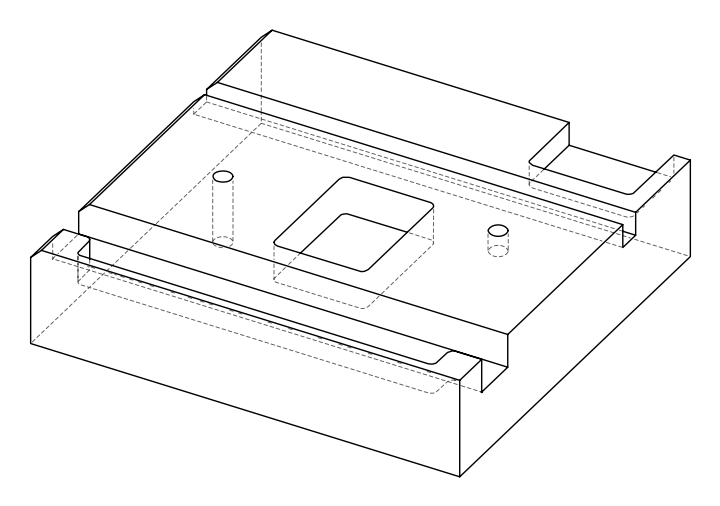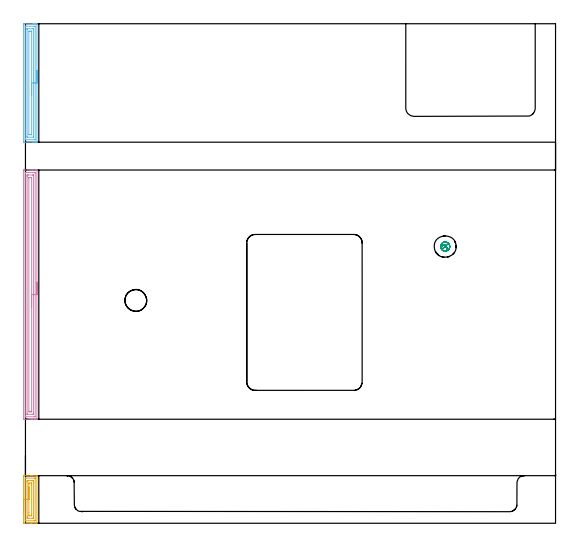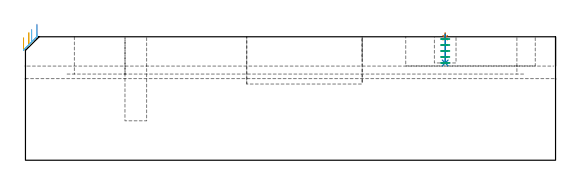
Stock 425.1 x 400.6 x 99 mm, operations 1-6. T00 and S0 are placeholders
(PLAN: 12 operations, 8 tool changes, 207.5 min)
(1 SPOT_DRILL | STEP1POCKET | NXT0321_9005460120000 | 0.03 min | 2 mm3)
(2 DRILL_BLIND_HOLE_INTO_CENTER | STEP1POCKET | NXT0301_128 | 0.09 min | 2241 mm3)
(3 MILL_ROUGH_BLIND_HOLE_CONTOUR | STEP1POCKET | NXT0201_010 | Spiral | 0.79 min | 2740 mm3)
(4 AREA_MILL | FG_CHAMFER_SURFACE | UGT0205_001 | 6.65 min | 12146 mm3)
(5 AREA_MILL_1 | FG_CHAMFER_SURFACE_1 | UGT0205_001 | 1.47 min | 2538 mm3)
(6 AREA_MILL_2 | FG_CHAMFER_SURFACE_2 | UGT0205_001 | 3.29 min | 5791 mm3)
(7 MILL_OPEN_POCKET | POCKET_OPEN | NXT0201_010 | Follow Part, ap 2.5, ae 75% | 150.93 min | 1232383 mm3)
(8 MILL_RECTANGULAR_POCKET | POCKET_RECTANGULAR_STRAIGHT | NXT0201_011 | Follow Part, ap 3, ae 75% | 7.8 min | 92200 mm3)
(9 MILL_SLOT | SLOT_PARTIAL_RECTANGULAR | NXT0201_011 | Follow Part, ap 3, ae 75% | 23.11 min | 180017 mm3)
(10 MILL_RECTANGULAR_SLOT | SLOT_RECTANGULAR | UGT0201_094 | Follow Part, ap 5, ae 75% | 9.44 min | 222166 mm3)
(11 MILL_RECTANGULAR_SLOT_1 | SLOT_RECTANGULAR_1 | UGT0201_009 | Follow Part, ap 11.25, ae 75% | 2.1 min | 71094 mm3)
(12 MILL_BLIND_HOLE_FROM_SOLID_MATERIAL | STEP1POCKET_1 | NXT0201_011 | Spiral | 1.82 min | 8967 mm3)
(TOOL NXT0321_9005460120000 | NC Spot Drill, 142deg, 12mm, Carbide, Uncoated | D12 PA142 FL30 Z2)
(TOOL NXT0301_128 | Carbide Drill 12mm [861.1-1200-036A1-GP GC34] | D12 PA150 FL37.4 Z2)
(TOOL NXT0201_010 | ENDMILL 10mm [2P460-1000-NA 1630] | D10 FL30 Z6)
(TOOL UGT0205_001 | Chamfer Mill 20 x 3 x 45 deg. | D20 FL50 Z2)
(TOOL NXT0201_011 | ENDMILL 12mm [2P460-1200-NA 1630] | D12 FL38 Z6)
(TOOL UGT0201_094 | End mill 20 mm | D20 FL38 Z4)
(TOOL UGT0201_009 | End Mill 45 mm | D45 FL63 Z6)
(OP 1 SPOT_DRILL)
G17 G21 G94 G90
T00 M6
G54
G17 G0 G90 X336.6 Y221.9 S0 M3
G43 Z109. H0
G94 G81 G98 Z98.251 F250. R102.
G80
M5
M2
(OP 2 DRILL_BLIND_HOLE_INTO_CENTER)
G17 G21 G94 G90
T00 M6
G54
G17 G0 G90 X336.6 Y221.9 S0 M3
G43 Z109. H1
G94 G81 G98 Z78. F250. R101.
G80
M5
M2
(OP 3 MILL_ROUGH_BLIND_HOLE_CONTOUR)
G17 G21 G94 G90
T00 M6
G54
G17 G0 G90 X336.6 Y221.9 S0 M3
G43 Z109. H1
Z97.2
G94 G3 X337.01 Y222.848 R0.563 F250.
X335.334 Y223.249 R1.567
X333.774 Y220.462 R2.442
X336.368 Y218.207 R2.829
X340.293 Y221.668 R3.7
X336.368 Y218.207 R-3.7
X338.33 Y219.937 R1.85
X336.6 Y221.9 R1.85
G0 Z92.4
G3 X337.01 Y222.848 R0.563
X335.334 Y223.249 R1.567
X333.774 Y220.462 R2.442
X336.368 Y218.207 R2.829
X340.293 Y221.668 R3.7
X336.368 Y218.207 R-3.7
X338.33 Y219.937 R1.85
X336.6 Y221.9 R1.85
G0 Z87.6
G3 X337.01 Y222.848 R0.563
X335.334 Y223.249 R1.567
X333.774 Y220.462 R2.442
X336.368 Y218.207 R2.829
X340.293 Y221.668 R3.7
X336.368 Y218.207 R-3.7
X338.33 Y219.937 R1.85
X336.6 Y221.9 R1.85
G0 Z82.8
G3 X337.01 Y222.848 R0.563
X335.334 Y223.249 R1.567
X333.774 Y220.462 R2.442
X336.368 Y218.207 R2.829
X340.293 Y221.668 R3.7
X336.368 Y218.207 R-3.7
X338.33 Y219.937 R1.85
X336.6 Y221.9 R1.85
G0 Z78.
G3 X337.01 Y222.848 R0.563
X335.334 Y223.249 R1.567
X333.774 Y220.462 R2.442
X336.368 Y218.207 R2.829
X340.293 Y221.668 R3.7
X336.368 Y218.207 R-3.7
X338.33 Y219.937 R1.85
X336.6 Y221.9 R1.85
G0 Z109.
M5
M2
(OP 4 AREA_MILL)
G17 G21 G94 G90
T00 M6
G54
G17 G0 G90 X9.2 Y193.35 S1061 M3
G43 Z109. H0
G94 G1 Y193.312 Z108.128 F250.
Y193.198 Z107.263
Y193.009 Z106.412
Y192.747 Z105.58
Y192.413 Z104.774
Y192.01 Z104.
Y191.541 Z103.264
Y191.01 Z102.572
Y190.421 Z101.929
Y189.778 Z101.339
Y189.086 Z100.808
Y188.35 Z100.34
Y187.576 Z99.937
Y186.77 Z99.603
Y185.938 Z99.341
Y185.086 Z99.152
Y184.222 Z99.038
Y183.35 Z99.
Y83.538
X9.205 Y83.41 Z98.995
X9.186 Y83.407 Z98.977
X8.89 Y83.4 Z98.689
X8.39 Z98.189
X7.828 Z97.623
X5.779 Z95.577
X5.176 Z94.971
X-1.315 Y83.401 Z88.482
X-1.492 Y83.41 Z88.305
X-1.499 Y83.587 Z88.299
X-1.5 Y83.987 Z88.3
Y282.713
X-1.496 Y283.116 Z88.302
X-1.491 Y283.29 Z88.306
X-1.314 Y283.3 Z88.483
X5.176 Z94.971
X5.779 Z95.577
X6.06 Z95.857
X7.828 Z97.623
X8.39 Z98.189
X8.89 Z98.689
X9.186 Y283.293 Z98.977
X9.197 Y283.291 Z98.988
X9.2 Y283.158 Z99.
Y183.35
X7.786 Z97.586
X7.785 Y85.769 Z97.585
X7.782 Y85.557 Z97.582
X7.779 Y85.453 Z97.579
X7.775 Y85.41 Z97.575
X7.677 Y85.407 Z97.477
X7.309 Y85.401 Z97.109
X0.238 Y85.4 Z90.038
X0.028 Y85.403 Z89.828
X-0.063 Y85.407 Z89.737
X-0.076 Y85.41 Z89.724
X-0.079 Y85.42 Z89.721
X-0.083 Y85.462 Z89.717
X-0.085 Y85.55 Z89.715
X-0.086 Y85.727 Z89.714
X-0.085 Y280.931 Z89.715
X-0.082 Y281.142 Z89.718
X-0.079 Y281.247 Z89.721
X-0.076 Y281.29 Z89.724
X0.023 Y281.293 Z89.823
X0.391 Y281.299 Z90.191
X7.462 Y281.3 Z97.262
X7.672 Y281.297 Z97.472
X7.762 Y281.292 Z97.562
X7.776 Y281.29 Z97.576
X7.779 Y281.279 Z97.579
X7.783 Y281.238 Z97.583
X7.785 Y281.15 Z97.585
X7.786 Y280.973 Z97.586
Y183.35
X6.371 Z96.171
Y88.443
X6.37 Y88.131 Z96.17
X6.364 Y87.552 Z96.164
X6.355 Y87.41 Z96.155
X6.208 Y87.402 Z96.008
X6.06 Y87.401 Z95.86
X5.327 Y87.4 Z95.127
X1.79 Z91.59
X1.64 Y87.401 Z91.44
X1.489 Y87.404 Z91.289
X1.39 Y87.41 Z91.19
X1.335 Y87.418 Z91.135
X1.333 Y87.448 Z91.133
X1.33 Y87.552 Z91.13
X1.329 Y87.865 Z91.129
Y278.257
X1.33 Y278.569 Z91.13
X1.336 Y279.148 Z91.136
X1.345 Y279.29 Z91.145
X1.492 Y279.298 Z91.292
X1.64 Y279.299 Z91.44
X2.373 Y279.3 Z92.173
X5.91 Z95.71
X6.06 Y279.299 Z95.86
X6.211 Y279.296 Z96.011
X6.31 Y279.29 Z96.11
X6.365 Y279.282 Z96.165
X6.367 Y279.252 Z96.167
X6.369 Y279.148 Z96.169
X6.371 Y278.835 Z96.171
Y183.35
X4.957 Z94.757
Y90.225
X4.956 Y89.556 Z94.756
X4.953 Y89.459 Z94.753
X4.95 Y89.41 Z94.75
X4.906 Y89.407 Z94.706
X4.701 Y89.403 Z94.501
X4.292 Y89.4 Z94.092
X4.227 Z94.027
X3.342 Z93.142
X2.98 Y89.403 Z92.78
X2.799 Y89.407 Z92.599
X2.758 Y89.41 Z92.558
X2.749 Y89.434 Z92.549
X2.747 Y89.49 Z92.547
X2.743 Y90.004 Z92.543
Y276.475
X2.744 Y277.144 Z92.544
X2.747 Y277.241 Z92.547
X2.75 Y277.29 Z92.55
X2.794 Y277.293 Z92.594
X2.999 Y277.297 Z92.799
X3.408 Y277.3 Z93.208
X3.473 Z93.273
X4.358 Z94.158
X4.72 Y277.297 Z94.52
X4.901 Y277.293 Z94.701
X4.942 Y277.29 Z94.742
X4.95 Y277.265 Z94.75
X4.952 Y277.21 Z94.752
X4.957 Y276.696 Z94.757
Y183.35
Y182.478 Z94.795
Y181.613 Z94.909
Y180.762 Z95.098
Y179.93 Z95.36
Y179.124 Z95.694
Y178.35 Z96.097
Y177.614 Z96.566
Y176.922 Z97.097
Y176.279 Z97.686
Y175.69 Z98.329
Y175.158 Z99.022
Y174.69 Z99.757
Y174.287 Z100.531
Y173.953 Z101.337
Y173.691 Z102.169
Y173.502 Z103.021
Y173.388 Z103.886
Y173.35 Z104.757
G0 Z109.
M5
M2
(OP 5 AREA_MILL_1)
G17 G21 G94 G90
T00 M6
G54
G17 G0 G90 X-1.5 Y9.1 S1061 M3
G43 Z109. H0
Z98.3
G94 G1 Y9.138 Z97.429 F250.
Y9.252 Z96.564
Y9.441 Z95.712
Y9.703 Z94.88
Y10.037 Z94.074
Y10.44 Z93.3
Y10.908 Z92.564
Y11.44 Z91.872
Y12.029 Z91.229
Y12.672 Z90.64
Y13.364 Z90.109
Y14.1 Z89.64
Y14.874 Z89.237
Y15.68 Z88.903
Y16.512 Z88.641
Y17.364 Z88.452
Y18.228 Z88.338
Y19.1 Z88.3
Y37.296
X-1.499 Y37.693 Z88.301
X-1.493 Y38.175 Z88.303
X-1.491 Y38.193 Z88.305
X-1.012 Y38.197 Z88.784
X-0.506 Y38.2 Z89.29
X4.292 Z94.086
X5.048 Z94.847
X5.176 Z94.974
X9.061 Y38.199 Z98.859
X9.195 Y38.19 Z98.993
X9.2 Y38.136 Z99.
X9.201 Y0.01 Z98.999
X9.059 Y0. Z98.857
X5.048 Z94.847
X4.292 Z94.086
X-1.24 Z88.556
X-1.393 Y0.003 Z88.403
X-1.491 Y0.01 Z88.305
X-1.498 Y0.108 Z88.298
X-1.5 Y0.507 Z88.3
Y19.1
X-0.086 Z89.714
X-0.085 Y35.922 Z89.715
X-0.082 Y36.133 Z89.718
X-0.079 Y36.177 Z89.721
X0.018 Y36.19 Z89.818
X0.202 Y36.196 Z90.002
X0.479 Y36.2 Z90.279
X7.551 Z97.351
X7.694 Y36.199 Z97.494
X7.735 Y36.196 Z97.535
X7.771 Y36.191 Z97.571
X7.779 Y36.126 Z97.579
X7.785 Y35.966 Z97.585
Y2.277
X7.782 Y2.067 Z97.582
X7.779 Y2.023 Z97.579
X7.683 Y2.01 Z97.483
X7.498 Y2.004 Z97.298
X7.221 Y2. Z97.021
X0.149 Z89.949
X0.006 Y2.001 Z89.806
X-0.035 Y2.004 Z89.765
X-0.071 Y2.009 Z89.729
X-0.079 Y2.074 Z89.721
X-0.085 Y2.234 Z89.715
X-0.086 Y19.1 Z89.714
X1.328 Z91.128
X1.329 Y33.266 Z91.129
X1.331 Y33.576 Z91.131
X1.336 Y34.152 Z91.136
X1.597 Y34.195 Z91.397
X1.64 Y34.197 Z91.44
X2.476 Y34.2 Z92.276
X5.128 Z94.928
X6.014 Y34.198 Z95.814
X6.06 Y34.193 Z95.86
X6.364 Y34.152 Z96.164
X6.368 Y33.844 Z96.168
X6.371 Y33.266 Z96.171
Y32.955
Y4.934
X6.369 Y4.624 Z96.169
X6.364 Y4.048 Z96.164
X6.103 Y4.005 Z95.903
X6.06 Y4.003 Z95.86
X5.224 Y4. Z95.024
X2.572 Z92.372
X1.686 Y4.002 Z91.486
X1.64 Y4.007 Z91.44
X1.336 Y4.048 Z91.136
X1.332 Y4.356 Z91.132
X1.329 Y4.934 Z91.129
Y5.245
X1.328 Y19.1 Z91.128
X2.743 Z92.543
X2.744 Y31.496 Z92.544
X2.749 Y32.156 Z92.549
X2.754 Y32.19 Z92.554
X2.793 Y32.195 Z92.593
X2.881 Y32.198 Z92.681
X4.726 Y32.2 Z94.526
X4.853 Y32.199 Z94.653
X4.916 Y32.195 Z94.716
X4.944 Y32.19 Z94.744
X4.95 Y32.177 Z94.75
X4.956 Y31.716 Z94.756
X4.957 Y31.496 Z94.757
Y30.829
Y6.924
X4.956 Y6.704 Z94.756
X4.951 Y6.044 Z94.751
X4.946 Y6.01 Z94.746
X4.907 Y6.005 Z94.707
X4.82 Y6.002 Z94.62
X2.974 Y6. Z92.774
X2.848 Y6.001 Z92.648
X2.785 Y6.005 Z92.585
X2.757 Y6.009 Z92.557
X2.75 Y6.023 Z92.55
X2.744 Y6.484 Z92.544
X2.743 Y8.475 Z92.543
Y19.1
Y19.972 Z92.581
Y20.836 Z92.695
Y21.688 Z92.883
Y22.52 Z93.146
Y23.326 Z93.48
Y24.1 Z93.882
Y24.836 Z94.351
Y25.528 Z94.882
Y26.171 Z95.472
Y26.76 Z96.115
Y27.292 Z96.807
Y27.76 Z97.543
Y28.163 Z98.316
Y28.497 Z99.122
Y28.759 Z99.954
Y28.948 Z100.806
Y29.062 Z101.671
Y29.1 Z102.543
G0 Z109.
M5
M2
(OP 6 AREA_MILL_2)
G17 G21 G94 G90
T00 M6
G54
G17 G0 G90 X9.2 Y363.1 S1061 M3
G43 Z109. H0
G94 G1 Y363.062 Z108.128 F250.
Y362.948 Z107.263
Y362.759 Z106.412
Y362.497 Z105.58
Y362.163 Z104.774
Y361.76 Z104.
Y361.291 Z103.264
Y360.76 Z102.572
Y360.171 Z101.929
Y359.528 Z101.339
Y358.836 Z100.808
Y358.1 Z100.34
Y357.326 Z99.937
Y356.52 Z99.603
Y355.688 Z99.341
Y354.836 Z99.152
Y353.972 Z99.038
Y353.1 Z99.
Y305.767
X9.197 Y305.609 Z98.988
X9.183 Y305.607 Z98.975
X8.834 Y305.6 Z98.633
X8.492 Z98.291
X7.828 Z97.623
X6.613 Z96.409
X6.06 Z95.854
X-1.289 Y305.601 Z88.508
X-1.492 Y305.61 Z88.306
X-1.499 Y305.813 Z88.299
Y305.842
X-1.5 Y399.586 Z88.3
X-1.499 Y399.986 Z88.301
X-1.495 Y400.473 Z88.303
X-1.492 Y400.591 Z88.306
X-1.012 Y400.6 Z88.785
X6.06 Z95.854
X6.613 Z96.409
X6.944 Z96.74
X7.497 Z97.293
X7.828 Z97.623
X8.834 Z98.634
X9.183 Y400.593 Z98.975
X9.197 Y400.591 Z98.988
X9.2 Y400.432 Z99.
Y353.1
X7.786 Z97.586
Y307.788
X7.785 Y307.681 Z97.585
X7.782 Y307.629 Z97.582
X7.78 Y307.611 Z97.58
X7.736 Y307.608 Z97.536
X7.34 Y307.601 Z97.14
X0.267 Z90.067
X0.033 Y307.605 Z89.833
X-0.076 Y307.61 Z89.724
X-0.085 Y307.957 Z89.715
Y308.
X-0.086 Y398.412 Z89.714
X-0.085 Y398.519 Z89.715
X-0.082 Y398.571 Z89.718
X-0.08 Y398.589 Z89.72
X-0.036 Y398.592 Z89.764
X0.36 Y398.599 Z90.16
X7.433 Z97.233
X7.667 Y398.595 Z97.467
X7.776 Y398.59 Z97.576
X7.785 Y398.243 Z97.585
Y398.2
X7.786 Y353.1 Z97.586
X6.371 Z96.171
Y310.365
X6.369 Y309.786 Z96.169
X6.366 Y309.63 Z96.166
X6.365 Y309.617 Z96.165
X6.353 Y309.61 Z96.153
X6.306 Y309.605 Z96.106
X6.244 Y309.601 Z96.044
X1.824 Y309.6 Z91.624
X1.64 Y309.602 Z91.44
X1.456 Y309.606 Z91.256
X1.339 Y309.61 Z91.139
X1.335 Y309.682 Z91.135
X1.332 Y309.786 Z91.132
X1.329 Y310.1 Z91.129
Y395.835
X1.331 Y396.414 Z91.131
X1.334 Y396.57 Z91.134
X1.335 Y396.583 Z91.135
X1.347 Y396.59 Z91.147
X1.394 Y396.595 Z91.194
X1.456 Y396.599 Z91.256
X5.876 Y396.6 Z95.676
X6.06 Y396.598 Z95.86
X6.244 Y396.594 Z96.044
X6.361 Y396.59 Z96.161
X6.365 Y396.518 Z96.165
X6.368 Y396.414 Z96.168
X6.371 Y396.1 Z96.171
Y353.1
X4.957 Z94.757
Y311.794
X4.956 Y311.698 Z94.756
X4.953 Y311.639 Z94.753
X4.951 Y311.614 Z94.751
X4.934 Y311.61 Z94.734
X4.72 Y311.605 Z94.52
X4.292 Y311.6 Z94.092
X3.381 Z93.181
X2.974 Y311.603 Z92.774
X2.77 Y311.608 Z92.57
X2.75 Y311.61 Z92.55
X2.747 Y311.624 Z92.547
X2.744 Y311.661 Z92.544
X2.743 Y311.715 Z92.543
Y394.406
X2.744 Y394.503 Z92.544
X2.747 Y394.561 Z92.547
X2.749 Y394.586 Z92.549
X2.766 Y394.59 Z92.566
X2.98 Y394.595 Z92.78
X3.408 Y394.6 Z93.208
X4.319 Z94.119
X4.726 Y394.597 Z94.526
X4.93 Y394.592 Z94.73
X4.95 Y394.59 Z94.75
X4.952 Y394.576 Z94.752
X4.956 Y394.539 Z94.756
X4.957 Y394.485 Z94.757
Y353.1
Y352.228 Z94.795
Y351.363 Z94.909
Y350.512 Z95.098
Y349.68 Z95.36
Y348.874 Z95.694
Y348.1 Z96.097
Y347.364 Z96.566
Y346.672 Z97.097
Y346.029 Z97.686
Y345.44 Z98.329
Y344.908 Z99.021
Y344.44 Z99.757
Y344.037 Z100.531
Y343.703 Z101.337
Y343.441 Z102.169
Y343.252 Z103.021
Y343.138 Z103.886
Y343.1 Z104.757
G0 Z109.
M5
M2
